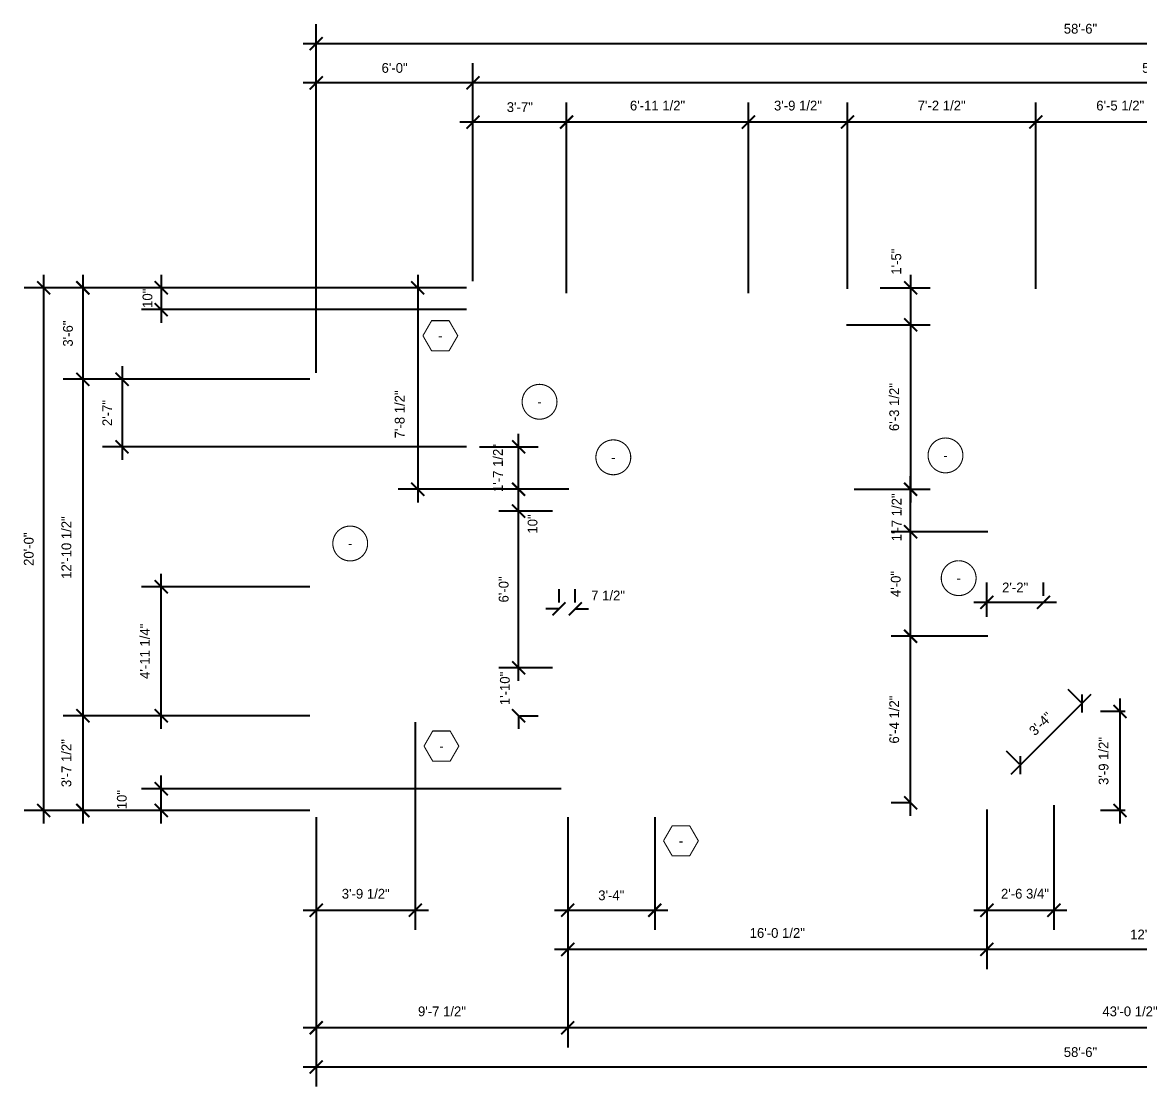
# Model space of a CAD drawing. Extents: x -2767 to 0, y -1760 to 778.
# Drawn here: x -2767 to -2253, y -529 to -40 of the extents above; entities that cross this region are included whole.
import ezdxf

# ---------------------------------------------------------------- set-up
doc = ezdxf.new("R2010")
doc.units = 0
doc.header["$LTSCALE"] = 48
doc.header["$MEASUREMENT"] = 0
doc.header["$PDMODE"] = 3
doc.header["$PDSIZE"] = -2
doc.layers.get('0').update_dxf_attribs({"linetype": 'CONTINUOUS'})
doc.layers.get('DEFPOINTS').update_dxf_attribs({"linetype": 'CONTINUOUS'})
for name, color, linetype in [('A-DIMS', 3, 'CONTINUOUS'), ('A-SYM', 2, 'CONTINUOUS'), ('A-SYM TEXT', 3, 'CONTINUOUS')]:
    doc.layers.add(name, color=color, linetype=linetype)
doc.styles.get("Standard").update_dxf_attribs({"font": 'ERASMD.TTF', "height": 4.5})
doc.dimstyles.new('ARCHITECTURE', dxfattribs={"dimscale": 48, "dimtxt": 0.18, "dimasz": 0.125, "dimexe": 0.1875, "dimexo": 0.0625, "dimgap": 0.09375, "dimtad": 1, "dimdec": 4, "dimzin": 3, "dimdsep": 46, "dimlunit": 4, "dimtxsty": 'Standard', "dimblk1": 'ARCHTICK', "dimblk2": 'ARCHTICK', "dimsah": 1, "dimcen": 0.09375, "dimdle": 0.125, "dimclrd": 1, "dimclre": 1, "dimclrt": 3, "dimadec": 0, "dimazin": 0, "dimtfac": 1, "dimtdec": 4, "dimtofl": 0, "dimtmove": 2, "dimatfit": 3, "dimldrblk": 'ARCHTICK', "dimfxl": 1, "dimfrac": 2, "dimtolj": 1, "dimtzin": 0, "dimarcsym": 0})

# ---------------------------------------------------------------- blocks, each defined once
blk = doc.blocks.new('_ARCHTICK')
at = {"color": 0, "linetype": 'ByBlock', "const_width": 0.15}
blk.add_lwpolyline([(-0.5, -0.5), (0.5, 0.5)], dxfattribs=at)
blk = doc.blocks.new('*D37')
at = {"layer": 'A-DIMS', "color": 1, "lineweight": -2, "transparency": 16777216}
for p, q in [((-2631.89, -404.75), (-2631.89, -528.54)), ((-1929.89, -404.75), (-1929.89, -528.54)), ((-1923.89, -519.54), (-2637.89, -519.54))]:
    blk.add_line(p, q, dxfattribs=at)
at = {"layer": 'DEFPOINTS', "color": 0, "transparency": 16777216}
for p in [(-2631.89, -401.75), (-1929.89, -401.75), (-2631.89, -519.54)]:
    blk.add_point(p, dxfattribs=at)
at = {"layer": 'A-DIMS', "color": 1, "lineweight": -2, "transparency": 16777216, "xscale": 6, "yscale": 6, "zscale": 6, "rotation": 180}
blk.add_blockref('_ARCHTICK', (-2631.89, -519.54), dxfattribs=at)
at = {"layer": 'A-DIMS', "color": 1, "lineweight": -2, "transparency": 16777216, "xscale": 6, "yscale": 6, "zscale": 6}
blk.add_blockref('_ARCHTICK', (-1929.89, -519.54), dxfattribs=at)
at = {"layer": 'A-DIMS', "color": 3, "transparency": 16777216, "insert": (-2280.89, -512.72), "char_height": 4.5, "attachment_point": 5}
blk.add_mtext('\\A1;58\'-6"', dxfattribs=at)
blk = doc.blocks.new('*D39')
at = {"layer": 'A-DIMS', "color": 1, "lineweight": -2, "transparency": 16777216}
for p, q in [((-2516.39, -404.75), (-2516.39, -510.54)), ((-1999.89, -416.75), (-1999.89, -510.54)), ((-1993.89, -501.54), (-2522.39, -501.54))]:
    blk.add_line(p, q, dxfattribs=at)
at = {"layer": 'DEFPOINTS', "color": 0, "transparency": 16777216}
for p in [(-2516.39, -401.75), (-1999.89, -413.75), (-2516.39, -501.54)]:
    blk.add_point(p, dxfattribs=at)
at = {"layer": 'A-DIMS', "color": 1, "lineweight": -2, "transparency": 16777216, "xscale": 6, "yscale": 6, "zscale": 6, "rotation": 180}
blk.add_blockref('_ARCHTICK', (-2516.39, -501.54), dxfattribs=at)
at = {"layer": 'A-DIMS', "color": 1, "lineweight": -2, "transparency": 16777216, "xscale": 6, "yscale": 6, "zscale": 6}
blk.add_blockref('_ARCHTICK', (-1999.89, -501.54), dxfattribs=at)
at = {"layer": 'A-DIMS', "color": 3, "transparency": 16777216, "insert": (-2258.14, -494.01), "char_height": 4.5, "attachment_point": 5}
blk.add_mtext('\\A1;43\'-0 1/2"', dxfattribs=at)
blk = doc.blocks.new('*D40')
at = {"layer": 'A-DIMS', "color": 1, "lineweight": -2, "transparency": 16777216}
for p, q in [((-2631.89, -404.75), (-2631.89, -510.54)), ((-2516.39, -404.75), (-2516.39, -510.54)), ((-2510.39, -501.54), (-2637.89, -501.54))]:
    blk.add_line(p, q, dxfattribs=at)
at = {"layer": 'DEFPOINTS', "color": 0, "transparency": 16777216}
for p in [(-2631.89, -401.75), (-2516.39, -401.75), (-2631.89, -501.54)]:
    blk.add_point(p, dxfattribs=at)
at = {"layer": 'A-DIMS', "color": 1, "lineweight": -2, "transparency": 16777216, "xscale": 6, "yscale": 6, "zscale": 6, "rotation": 180}
blk.add_blockref('_ARCHTICK', (-2631.89, -501.54), dxfattribs=at)
at = {"layer": 'A-DIMS', "color": 1, "lineweight": -2, "transparency": 16777216, "xscale": 6, "yscale": 6, "zscale": 6}
blk.add_blockref('_ARCHTICK', (-2516.39, -501.54), dxfattribs=at)
at = {"layer": 'A-DIMS', "color": 3, "transparency": 16777216, "insert": (-2574.14, -494.01), "char_height": 4.5, "attachment_point": 5}
blk.add_mtext('\\A1;9\'-7 1/2"', dxfattribs=at)
blk = doc.blocks.new('*D49')
at = {"layer": 'A-DIMS', "color": 1, "lineweight": -2, "transparency": 16777216}
for p, q in [((-2176.89, -399.25), (-2176.89, -474.54)), ((-2323.89, -401.25), (-2323.89, -474.54)), ((-2170.89, -465.54), (-2329.89, -465.54))]:
    blk.add_line(p, q, dxfattribs=at)
at = {"layer": 'DEFPOINTS', "color": 0, "transparency": 16777216}
for p in [(-2323.89, -398.25), (-2176.89, -396.25), (-2323.89, -465.54)]:
    blk.add_point(p, dxfattribs=at)
at = {"layer": 'A-DIMS', "color": 1, "lineweight": -2, "transparency": 16777216, "xscale": 6, "yscale": 6, "zscale": 6, "rotation": 180}
blk.add_blockref('_ARCHTICK', (-2323.89, -465.54), dxfattribs=at)
at = {"layer": 'A-DIMS', "color": 1, "lineweight": -2, "transparency": 16777216, "xscale": 6, "yscale": 6, "zscale": 6}
blk.add_blockref('_ARCHTICK', (-2176.89, -465.54), dxfattribs=at)
at = {"layer": 'A-DIMS', "color": 3, "transparency": 16777216, "insert": (-2250.39, -458.72), "char_height": 4.5, "attachment_point": 5}
blk.add_mtext('\\A1;12\'-3"', dxfattribs=at)
blk = doc.blocks.new('*D50')
at = {"layer": 'A-DIMS', "color": 1, "lineweight": -2, "transparency": 16777216}
for p, q in [((-2516.39, -404.75), (-2516.39, -474.54)), ((-2323.89, -401.25), (-2323.89, -474.54)), ((-2317.89, -465.54), (-2522.39, -465.54))]:
    blk.add_line(p, q, dxfattribs=at)
at = {"layer": 'DEFPOINTS', "color": 0, "transparency": 16777216}
for p in [(-2323.89, -398.25), (-2516.39, -401.75), (-2516.39, -465.54)]:
    blk.add_point(p, dxfattribs=at)
at = {"layer": 'A-DIMS', "color": 1, "lineweight": -2, "transparency": 16777216, "xscale": 6, "yscale": 6, "zscale": 6, "rotation": 180}
blk.add_blockref('_ARCHTICK', (-2516.39, -465.54), dxfattribs=at)
at = {"layer": 'A-DIMS', "color": 1, "lineweight": -2, "transparency": 16777216, "xscale": 6, "yscale": 6, "zscale": 6}
blk.add_blockref('_ARCHTICK', (-2323.89, -465.54), dxfattribs=at)
at = {"layer": 'A-DIMS', "color": 3, "transparency": 16777216, "insert": (-2420.14, -458.01), "char_height": 4.5, "attachment_point": 5}
blk.add_mtext('\\A1;16\'-0 1/2"', dxfattribs=at)
blk = doc.blocks.new('*D51')
at = {"layer": 'A-DIMS', "color": 1, "lineweight": -2, "transparency": 16777216}
for p, q in [((-2586.39, -361.25), (-2586.39, -456.54)), ((-2631.89, -404.75), (-2631.89, -456.54)), ((-2637.89, -447.54), (-2580.39, -447.54))]:
    blk.add_line(p, q, dxfattribs=at)
at = {"layer": 'DEFPOINTS', "color": 0, "transparency": 16777216}
for p in [(-2586.39, -358.25), (-2631.89, -401.75), (-2586.39, -447.54)]:
    blk.add_point(p, dxfattribs=at)
at = {"layer": 'A-DIMS', "color": 1, "lineweight": -2, "transparency": 16777216, "xscale": 6, "yscale": 6, "zscale": 6, "rotation": 180}
blk.add_blockref('_ARCHTICK', (-2631.89, -447.54), dxfattribs=at)
at = {"layer": 'A-DIMS', "color": 1, "lineweight": -2, "transparency": 16777216, "xscale": 6, "yscale": 6, "zscale": 6}
blk.add_blockref('_ARCHTICK', (-2586.39, -447.54), dxfattribs=at)
at = {"layer": 'A-DIMS', "color": 3, "transparency": 16777216, "insert": (-2609.14, -440.01), "char_height": 4.5, "attachment_point": 5}
blk.add_mtext('\\A1;3\'-9 1/2"', dxfattribs=at)
blk = doc.blocks.new('*D52')
at = {"layer": 'A-DIMS', "color": 1, "lineweight": -2, "transparency": 16777216}
for p, q in [((-2516.39, -404.75), (-2516.39, -456.54)), ((-2476.39, -404.75), (-2476.39, -456.54)), ((-2522.39, -447.54), (-2470.39, -447.54))]:
    blk.add_line(p, q, dxfattribs=at)
at = {"layer": 'DEFPOINTS', "color": 0, "transparency": 16777216}
for p in [(-2516.39, -401.75), (-2476.39, -401.75), (-2476.39, -447.54)]:
    blk.add_point(p, dxfattribs=at)
at = {"layer": 'A-DIMS', "color": 1, "lineweight": -2, "transparency": 16777216, "xscale": 6, "yscale": 6, "zscale": 6, "rotation": 180}
blk.add_blockref('_ARCHTICK', (-2516.39, -447.54), dxfattribs=at)
at = {"layer": 'A-DIMS', "color": 1, "lineweight": -2, "transparency": 16777216, "xscale": 6, "yscale": 6, "zscale": 6}
blk.add_blockref('_ARCHTICK', (-2476.39, -447.54), dxfattribs=at)
at = {"layer": 'A-DIMS', "color": 3, "transparency": 16777216, "insert": (-2496.39, -440.72), "char_height": 4.5, "attachment_point": 5}
blk.add_mtext('\\A1;3\'-4"', dxfattribs=at)
blk = doc.blocks.new('*D53')
at = {"layer": 'A-DIMS', "color": 1, "lineweight": -2, "transparency": 16777216}
for p, q in [((-2293.11, -399.25), (-2293.11, -456.54)), ((-2323.89, -401.25), (-2323.89, -456.54)), ((-2329.89, -447.54), (-2287.11, -447.54))]:
    blk.add_line(p, q, dxfattribs=at)
at = {"layer": 'DEFPOINTS', "color": 0, "transparency": 16777216}
for p in [(-2323.89, -398.25), (-2293.11, -396.25), (-2293.11, -447.54)]:
    blk.add_point(p, dxfattribs=at)
at = {"layer": 'A-DIMS', "color": 1, "lineweight": -2, "transparency": 16777216, "xscale": 6, "yscale": 6, "zscale": 6, "rotation": 180}
blk.add_blockref('_ARCHTICK', (-2323.89, -447.54), dxfattribs=at)
at = {"layer": 'A-DIMS', "color": 1, "lineweight": -2, "transparency": 16777216, "xscale": 6, "yscale": 6, "zscale": 6}
blk.add_blockref('_ARCHTICK', (-2293.11, -447.54), dxfattribs=at)
at = {"layer": 'A-DIMS', "color": 3, "transparency": 16777216, "insert": (-2306.39, -440), "char_height": 4.5, "attachment_point": 5}
blk.add_mtext('\\A1;2\'-6 3/4"', dxfattribs=at)
blk = doc.blocks.new('*D56')
at = {"layer": 'A-DIMS', "color": 1, "lineweight": -2, "transparency": 16777216}
for p, q in [((-2631.89, -200.75), (-2631.89, -40.63)), ((-1929.89, -158.75), (-1929.89, -40.63)), ((-1923.89, -49.63), (-2637.89, -49.63))]:
    blk.add_line(p, q, dxfattribs=at)
at = {"layer": 'DEFPOINTS', "color": 0, "transparency": 16777216}
for p in [(-2631.89, -49.63), (-1929.89, -161.75), (-2631.89, -203.75)]:
    blk.add_point(p, dxfattribs=at)
at = {"layer": 'A-DIMS', "color": 1, "lineweight": -2, "transparency": 16777216, "xscale": 6, "yscale": 6, "zscale": 6, "rotation": 180}
blk.add_blockref('_ARCHTICK', (-2631.89, -49.63), dxfattribs=at)
at = {"layer": 'A-DIMS', "color": 1, "lineweight": -2, "transparency": 16777216, "xscale": 6, "yscale": 6, "zscale": 6}
blk.add_blockref('_ARCHTICK', (-1929.89, -49.63), dxfattribs=at)
at = {"layer": 'A-DIMS', "color": 3, "transparency": 16777216, "insert": (-2280.89, -42.8), "char_height": 4.5, "attachment_point": 5}
blk.add_mtext('\\A1;58\'-6"', dxfattribs=at)
blk = doc.blocks.new('*D57')
at = {"layer": 'A-DIMS', "color": 1, "lineweight": -2, "transparency": 16777216}
for p, q in [((-2559.89, -158.75), (-2559.89, -58.63)), ((-1929.89, -158.75), (-1929.89, -58.63)), ((-1923.89, -67.63), (-2565.89, -67.63))]:
    blk.add_line(p, q, dxfattribs=at)
at = {"layer": 'DEFPOINTS', "color": 0, "transparency": 16777216}
for p in [(-2559.89, -67.63), (-2559.89, -161.75), (-1929.89, -161.75)]:
    blk.add_point(p, dxfattribs=at)
at = {"layer": 'A-DIMS', "color": 1, "lineweight": -2, "transparency": 16777216, "xscale": 6, "yscale": 6, "zscale": 6, "rotation": 180}
blk.add_blockref('_ARCHTICK', (-2559.89, -67.63), dxfattribs=at)
at = {"layer": 'A-DIMS', "color": 1, "lineweight": -2, "transparency": 16777216, "xscale": 6, "yscale": 6, "zscale": 6}
blk.add_blockref('_ARCHTICK', (-1929.89, -67.63), dxfattribs=at)
at = {"layer": 'A-DIMS', "color": 3, "transparency": 16777216, "insert": (-2244.89, -60.8), "char_height": 4.5, "attachment_point": 5}
blk.add_mtext('\\A1;52\'-6"', dxfattribs=at)
blk = doc.blocks.new('*D58')
at = {"layer": 'A-DIMS', "color": 1, "lineweight": -2, "transparency": 16777216}
for p, q in [((-2631.89, -200.75), (-2631.89, -58.63)), ((-2559.89, -158.75), (-2559.89, -58.63)), ((-2553.89, -67.63), (-2637.89, -67.63))]:
    blk.add_line(p, q, dxfattribs=at)
at = {"layer": 'DEFPOINTS', "color": 0, "transparency": 16777216}
for p in [(-2631.89, -67.63), (-2559.89, -161.75), (-2631.89, -203.75)]:
    blk.add_point(p, dxfattribs=at)
at = {"layer": 'A-DIMS', "color": 1, "lineweight": -2, "transparency": 16777216, "xscale": 6, "yscale": 6, "zscale": 6, "rotation": 180}
blk.add_blockref('_ARCHTICK', (-2631.89, -67.63), dxfattribs=at)
at = {"layer": 'A-DIMS', "color": 1, "lineweight": -2, "transparency": 16777216, "xscale": 6, "yscale": 6, "zscale": 6}
blk.add_blockref('_ARCHTICK', (-2559.89, -67.63), dxfattribs=at)
at = {"layer": 'A-DIMS', "color": 3, "transparency": 16777216, "insert": (-2595.89, -60.8), "char_height": 4.5, "attachment_point": 5}
blk.add_mtext('\\A1;6\'-0"', dxfattribs=at)
blk = doc.blocks.new('*D64')
at = {"layer": 'A-DIMS', "color": 1, "lineweight": -2, "transparency": 16777216}
for p, q in [((-2301.39, -162.25), (-2301.39, -76.63)), ((-2223.89, -162.25), (-2223.89, -76.63)), ((-2217.89, -85.63), (-2307.39, -85.63))]:
    blk.add_line(p, q, dxfattribs=at)
at = {"layer": 'DEFPOINTS', "color": 0, "transparency": 16777216}
for p in [(-2301.39, -85.63), (-2301.39, -165.25), (-2223.89, -165.25)]:
    blk.add_point(p, dxfattribs=at)
at = {"layer": 'A-DIMS', "color": 1, "lineweight": -2, "transparency": 16777216, "xscale": 6, "yscale": 6, "zscale": 6, "rotation": 180}
blk.add_blockref('_ARCHTICK', (-2301.39, -85.63), dxfattribs=at)
at = {"layer": 'A-DIMS', "color": 1, "lineweight": -2, "transparency": 16777216, "xscale": 6, "yscale": 6, "zscale": 6}
blk.add_blockref('_ARCHTICK', (-2223.89, -85.63), dxfattribs=at)
at = {"layer": 'A-DIMS', "color": 3, "transparency": 16777216, "insert": (-2262.64, -78.09), "char_height": 4.5, "attachment_point": 5}
blk.add_mtext('\\A1;6\'-5 1/2"', dxfattribs=at)
blk = doc.blocks.new('*D65')
at = {"layer": 'A-DIMS', "color": 1, "lineweight": -2, "transparency": 16777216}
for p, q in [((-2387.89, -162.25), (-2387.89, -76.63)), ((-2301.39, -162.25), (-2301.39, -76.63)), ((-2295.39, -85.63), (-2393.89, -85.63))]:
    blk.add_line(p, q, dxfattribs=at)
at = {"layer": 'DEFPOINTS', "color": 0, "transparency": 16777216}
for p in [(-2387.89, -85.63), (-2387.89, -165.25), (-2301.39, -165.25)]:
    blk.add_point(p, dxfattribs=at)
at = {"layer": 'A-DIMS', "color": 1, "lineweight": -2, "transparency": 16777216, "xscale": 6, "yscale": 6, "zscale": 6, "rotation": 180}
blk.add_blockref('_ARCHTICK', (-2387.89, -85.63), dxfattribs=at)
at = {"layer": 'A-DIMS', "color": 1, "lineweight": -2, "transparency": 16777216, "xscale": 6, "yscale": 6, "zscale": 6}
blk.add_blockref('_ARCHTICK', (-2301.39, -85.63), dxfattribs=at)
at = {"layer": 'A-DIMS', "color": 3, "transparency": 16777216, "insert": (-2344.64, -78.09), "char_height": 4.5, "attachment_point": 5}
blk.add_mtext('\\A1;7\'-2 1/2"', dxfattribs=at)
blk = doc.blocks.new('*D66')
at = {"layer": 'A-DIMS', "color": 1, "lineweight": -2, "transparency": 16777216}
for p, q in [((-2433.39, -164.25), (-2433.39, -76.63)), ((-2387.89, -162.25), (-2387.89, -76.63)), ((-2381.89, -85.63), (-2439.39, -85.63))]:
    blk.add_line(p, q, dxfattribs=at)
at = {"layer": 'DEFPOINTS', "color": 0, "transparency": 16777216}
for p in [(-2433.39, -85.63), (-2433.39, -167.25), (-2387.89, -165.25)]:
    blk.add_point(p, dxfattribs=at)
at = {"layer": 'A-DIMS', "color": 1, "lineweight": -2, "transparency": 16777216, "xscale": 6, "yscale": 6, "zscale": 6, "rotation": 180}
blk.add_blockref('_ARCHTICK', (-2433.39, -85.63), dxfattribs=at)
at = {"layer": 'A-DIMS', "color": 1, "lineweight": -2, "transparency": 16777216, "xscale": 6, "yscale": 6, "zscale": 6}
blk.add_blockref('_ARCHTICK', (-2387.89, -85.63), dxfattribs=at)
at = {"layer": 'A-DIMS', "color": 3, "transparency": 16777216, "insert": (-2410.64, -78.09), "char_height": 4.5, "attachment_point": 5}
blk.add_mtext('\\A1;3\'-9 1/2"', dxfattribs=at)
blk = doc.blocks.new('*D67')
at = {"layer": 'A-DIMS', "color": 1, "lineweight": -2, "transparency": 16777216}
for p, q in [((-2516.89, -164.25), (-2516.89, -76.63)), ((-2433.39, -164.25), (-2433.39, -76.63)), ((-2427.39, -85.63), (-2522.89, -85.63))]:
    blk.add_line(p, q, dxfattribs=at)
at = {"layer": 'DEFPOINTS', "color": 0, "transparency": 16777216}
for p in [(-2516.89, -85.63), (-2516.89, -167.25), (-2433.39, -167.25)]:
    blk.add_point(p, dxfattribs=at)
at = {"layer": 'A-DIMS', "color": 1, "lineweight": -2, "transparency": 16777216, "xscale": 6, "yscale": 6, "zscale": 6, "rotation": 180}
blk.add_blockref('_ARCHTICK', (-2516.89, -85.63), dxfattribs=at)
at = {"layer": 'A-DIMS', "color": 1, "lineweight": -2, "transparency": 16777216, "xscale": 6, "yscale": 6, "zscale": 6}
blk.add_blockref('_ARCHTICK', (-2433.39, -85.63), dxfattribs=at)
at = {"layer": 'A-DIMS', "color": 3, "transparency": 16777216, "insert": (-2475.14, -78.09), "char_height": 4.5, "attachment_point": 5}
blk.add_mtext('\\A1;6\'-11 1/2"', dxfattribs=at)
blk = doc.blocks.new('*D68')
at = {"layer": 'A-DIMS', "color": 1, "lineweight": -2, "transparency": 16777216}
for p, q in [((-2559.89, -158.75), (-2559.89, -76.63)), ((-2516.89, -164.25), (-2516.89, -76.63)), ((-2510.89, -85.63), (-2565.89, -85.63))]:
    blk.add_line(p, q, dxfattribs=at)
at = {"layer": 'DEFPOINTS', "color": 0, "transparency": 16777216}
for p in [(-2559.89, -85.63), (-2559.89, -161.75), (-2516.89, -167.25)]:
    blk.add_point(p, dxfattribs=at)
at = {"layer": 'A-DIMS', "color": 1, "lineweight": -2, "transparency": 16777216, "xscale": 6, "yscale": 6, "zscale": 6, "rotation": 180}
blk.add_blockref('_ARCHTICK', (-2559.89, -85.63), dxfattribs=at)
at = {"layer": 'A-DIMS', "color": 1, "lineweight": -2, "transparency": 16777216, "xscale": 6, "yscale": 6, "zscale": 6}
blk.add_blockref('_ARCHTICK', (-2516.89, -85.63), dxfattribs=at)
at = {"layer": 'A-DIMS', "color": 3, "transparency": 16777216, "insert": (-2538.39, -78.8), "char_height": 4.5, "attachment_point": 5}
blk.add_mtext('\\A1;3\'-7"', dxfattribs=at)
blk = doc.blocks.new('*D107')
at = {"layer": 'A-DIMS', "color": 1, "lineweight": -2, "transparency": 16777216}
for p, q in [((-2757.08, -155.75), (-2757.08, -407.75)), ((-2562.89, -161.75), (-2766.08, -161.75)), ((-2634.89, -401.75), (-2766.08, -401.75))]:
    blk.add_line(p, q, dxfattribs=at)
at = {"layer": 'DEFPOINTS', "color": 0, "transparency": 16777216}
for p in [(-2559.89, -161.75), (-2757.08, -401.75), (-2631.89, -401.75)]:
    blk.add_point(p, dxfattribs=at)
at = {"layer": 'A-DIMS', "color": 1, "lineweight": -2, "transparency": 16777216, "xscale": 6, "yscale": 6, "zscale": 6}
for p, rotation in [((-2757.08, -161.75), 90), ((-2757.08, -401.75), 270)]:
    blk.add_blockref('_ARCHTICK', p, dxfattribs=dict(at, rotation=rotation))
at = {"layer": 'A-DIMS', "color": 3, "transparency": 16777216, "insert": (-2763.9, -281.75), "char_height": 4.5, "attachment_point": 5, "rotation": 90}
blk.add_mtext('\\A1;20\'-0"', dxfattribs=at)
blk = doc.blocks.new('*D108')
at = {"layer": 'A-DIMS', "color": 1, "lineweight": -2, "transparency": 16777216}
for p, q in [((-2739.08, -155.75), (-2739.08, -209.75)), ((-2562.89, -161.75), (-2748.08, -161.75)), ((-2634.89, -203.75), (-2748.08, -203.75))]:
    blk.add_line(p, q, dxfattribs=at)
at = {"layer": 'DEFPOINTS', "color": 0, "transparency": 16777216}
for p in [(-2559.89, -161.75), (-2739.08, -203.75), (-2631.89, -203.75)]:
    blk.add_point(p, dxfattribs=at)
at = {"layer": 'A-DIMS', "color": 1, "lineweight": -2, "transparency": 16777216, "xscale": 6, "yscale": 6, "zscale": 6}
for p, rotation in [((-2739.08, -161.75), 90), ((-2739.08, -203.75), 270)]:
    blk.add_blockref('_ARCHTICK', p, dxfattribs=dict(at, rotation=rotation))
at = {"layer": 'A-DIMS', "color": 3, "transparency": 16777216, "insert": (-2745.9, -182.75), "char_height": 4.5, "attachment_point": 5, "rotation": 90}
blk.add_mtext('\\A1;3\'-6"', dxfattribs=at)
blk = doc.blocks.new('*D109')
at = {"layer": 'A-DIMS', "color": 1, "lineweight": -2, "transparency": 16777216}
for p, q in [((-2739.08, -197.75), (-2739.08, -364.25)), ((-2634.89, -203.75), (-2748.08, -203.75)), ((-2634.89, -358.25), (-2748.08, -358.25))]:
    blk.add_line(p, q, dxfattribs=at)
at = {"layer": 'DEFPOINTS', "color": 0, "transparency": 16777216}
for p in [(-2631.89, -203.75), (-2739.08, -358.25), (-2631.89, -358.25)]:
    blk.add_point(p, dxfattribs=at)
at = {"layer": 'A-DIMS', "color": 1, "lineweight": -2, "transparency": 16777216, "xscale": 6, "yscale": 6, "zscale": 6}
for p, rotation in [((-2739.08, -203.75), 90), ((-2739.08, -358.25), 270)]:
    blk.add_blockref('_ARCHTICK', p, dxfattribs=dict(at, rotation=rotation))
at = {"layer": 'A-DIMS', "color": 3, "transparency": 16777216, "insert": (-2746.61, -281), "char_height": 4.5, "attachment_point": 5, "rotation": 90}
blk.add_mtext('\\A1;12\'-10 1/2"', dxfattribs=at)
blk = doc.blocks.new('*D110')
at = {"layer": 'A-DIMS', "color": 1, "lineweight": -2, "transparency": 16777216}
for p, q in [((-2739.08, -352.25), (-2739.08, -407.75)), ((-2634.89, -358.25), (-2748.08, -358.25)), ((-2634.89, -401.75), (-2748.08, -401.75))]:
    blk.add_line(p, q, dxfattribs=at)
at = {"layer": 'DEFPOINTS', "color": 0, "transparency": 16777216}
for p in [(-2631.89, -358.25), (-2739.08, -401.75), (-2631.89, -401.75)]:
    blk.add_point(p, dxfattribs=at)
at = {"layer": 'A-DIMS', "color": 1, "lineweight": -2, "transparency": 16777216, "xscale": 6, "yscale": 6, "zscale": 6}
for p, rotation in [((-2739.08, -358.25), 90), ((-2739.08, -401.75), 270)]:
    blk.add_blockref('_ARCHTICK', p, dxfattribs=dict(at, rotation=rotation))
at = {"layer": 'A-DIMS', "color": 3, "transparency": 16777216, "insert": (-2746.61, -380), "char_height": 4.5, "attachment_point": 5, "rotation": 90}
blk.add_mtext('\\A1;3\'-7 1/2"', dxfattribs=at)
blk = doc.blocks.new('*D111')
at = {"layer": 'A-DIMS', "color": 1, "lineweight": -2, "transparency": 16777216}
for p, q in [((-2703.08, -155.75), (-2703.08, -177.75)), ((-2562.89, -161.75), (-2712.08, -161.75)), ((-2562.89, -171.75), (-2712.08, -171.75))]:
    blk.add_line(p, q, dxfattribs=at)
at = {"layer": 'DEFPOINTS', "color": 0, "transparency": 16777216}
for p in [(-2559.89, -161.75), (-2703.08, -171.75), (-2559.89, -171.75)]:
    blk.add_point(p, dxfattribs=at)
at = {"layer": 'A-DIMS', "color": 1, "lineweight": -2, "transparency": 16777216, "xscale": 6, "yscale": 6, "zscale": 6}
for p, rotation in [((-2703.08, -161.75), 90), ((-2703.08, -171.75), 270)]:
    blk.add_blockref('_ARCHTICK', p, dxfattribs=dict(at, rotation=rotation))
at = {"layer": 'A-DIMS', "color": 3, "transparency": 16777216, "insert": (-2709.39, -166.54), "char_height": 4.5, "attachment_point": 5, "rotation": 90}
blk.add_mtext('\\A1;10"', dxfattribs=at)
blk = doc.blocks.new('*D112')
at = {"layer": 'A-DIMS', "color": 1, "lineweight": -2, "transparency": 16777216}
for p, q in [((-2721.08, -197.75), (-2721.08, -240.75)), ((-2634.89, -203.75), (-2730.08, -203.75)), ((-2562.89, -234.75), (-2730.08, -234.75))]:
    blk.add_line(p, q, dxfattribs=at)
at = {"layer": 'DEFPOINTS', "color": 0, "transparency": 16777216}
for p in [(-2631.89, -203.75), (-2721.08, -234.75), (-2559.89, -234.75)]:
    blk.add_point(p, dxfattribs=at)
at = {"layer": 'A-DIMS', "color": 1, "lineweight": -2, "transparency": 16777216, "xscale": 6, "yscale": 6, "zscale": 6}
for p, rotation in [((-2721.08, -203.75), 90), ((-2721.08, -234.75), 270)]:
    blk.add_blockref('_ARCHTICK', p, dxfattribs=dict(at, rotation=rotation))
at = {"layer": 'A-DIMS', "color": 3, "transparency": 16777216, "insert": (-2727.87, -219.25), "char_height": 4.5, "attachment_point": 5, "rotation": 90}
blk.add_mtext('\\A1;2\'-7"', dxfattribs=at)
blk = doc.blocks.new('*D113')
at = {"layer": 'A-DIMS', "color": 1, "lineweight": -2, "transparency": 16777216}
for p, q in [((-2703.08, -407.75), (-2703.08, -385.75)), ((-2519.39, -391.75), (-2712.08, -391.75)), ((-2634.89, -401.75), (-2712.08, -401.75))]:
    blk.add_line(p, q, dxfattribs=at)
at = {"layer": 'DEFPOINTS', "color": 0, "transparency": 16777216}
for p in [(-2703.08, -391.75), (-2516.39, -391.75), (-2631.89, -401.75)]:
    blk.add_point(p, dxfattribs=at)
at = {"layer": 'A-DIMS', "color": 1, "lineweight": -2, "transparency": 16777216, "xscale": 6, "yscale": 6, "zscale": 6}
for p, rotation in [((-2703.08, -391.75), 90), ((-2703.08, -401.75), 270)]:
    blk.add_blockref('_ARCHTICK', p, dxfattribs=dict(at, rotation=rotation))
at = {"layer": 'A-DIMS', "color": 3, "transparency": 16777216, "insert": (-2721.15, -396.75), "char_height": 4.5, "attachment_point": 5, "rotation": 90}
blk.add_mtext('\\A1;10"', dxfattribs=at)
blk = doc.blocks.new('*D114')
at = {"layer": 'A-DIMS', "color": 1, "lineweight": -2, "transparency": 16777216}
for p, q in [((-2703.08, -364.25), (-2703.08, -293)), ((-2634.89, -299), (-2712.08, -299)), ((-2634.89, -358.25), (-2712.08, -358.25))]:
    blk.add_line(p, q, dxfattribs=at)
at = {"layer": 'DEFPOINTS', "color": 0, "transparency": 16777216}
for p in [(-2703.08, -299), (-2631.89, -299), (-2631.89, -358.25)]:
    blk.add_point(p, dxfattribs=at)
at = {"layer": 'A-DIMS', "color": 1, "lineweight": -2, "transparency": 16777216, "xscale": 6, "yscale": 6, "zscale": 6}
for p, rotation in [((-2703.08, -299), 90), ((-2703.08, -358.25), 270)]:
    blk.add_blockref('_ARCHTICK', p, dxfattribs=dict(at, rotation=rotation))
at = {"layer": 'A-DIMS', "color": 3, "transparency": 16777216, "insert": (-2710.58, -328.63), "char_height": 4.5, "attachment_point": 5, "rotation": 90}
blk.add_mtext('\\A1;4\'-11 1/4"', dxfattribs=at)
blk = doc.blocks.new('*D115')
at = {"layer": 'A-DIMS', "color": 1, "lineweight": -2, "transparency": 16777216}
for p, q in [((-2538.95, -336.25), (-2538.95, -330.25)), ((-2523.39, -336.25), (-2547.95, -336.25)), ((-2538.95, -358.25), (-2538.95, -364.25)), ((-2538.39, -358.25), (-2529.95, -358.25))]:
    blk.add_line(p, q, dxfattribs=at)
at = {"layer": 'DEFPOINTS', "color": 0, "transparency": 16777216}
for p in [(-2538.95, -336.25), (-2520.39, -336.25), (-2541.39, -358.25)]:
    blk.add_point(p, dxfattribs=at)
at = {"layer": 'A-DIMS', "color": 1, "lineweight": -2, "transparency": 16777216, "xscale": 6, "yscale": 6, "zscale": 6}
for p, rotation in [((-2538.95, -336.25), 270), ((-2538.95, -358.25), 90)]:
    blk.add_blockref('_ARCHTICK', p, dxfattribs=dict(at, rotation=rotation))
at = {"layer": 'A-DIMS', "color": 3, "transparency": 16777216, "insert": (-2545.23, -345.71), "char_height": 4.5, "attachment_point": 5, "rotation": 90}
blk.add_mtext('\\A1;1\'-10"', dxfattribs=at)
blk = doc.blocks.new('*D116')
at = {"layer": 'A-DIMS', "color": 1, "lineweight": -2, "transparency": 16777216}
for p, q in [((-2538.95, -342.25), (-2538.95, -258.25)), ((-2523.39, -264.25), (-2547.95, -264.25)), ((-2523.39, -336.25), (-2547.95, -336.25))]:
    blk.add_line(p, q, dxfattribs=at)
at = {"layer": 'DEFPOINTS', "color": 0, "transparency": 16777216}
for p in [(-2538.95, -264.25), (-2520.39, -264.25), (-2520.39, -336.25)]:
    blk.add_point(p, dxfattribs=at)
at = {"layer": 'A-DIMS', "color": 1, "lineweight": -2, "transparency": 16777216, "xscale": 6, "yscale": 6, "zscale": 6}
for p, rotation in [((-2538.95, -264.25), 90), ((-2538.95, -336.25), 270)]:
    blk.add_blockref('_ARCHTICK', p, dxfattribs=dict(at, rotation=rotation))
at = {"layer": 'A-DIMS', "color": 3, "transparency": 16777216, "insert": (-2545.78, -300.25), "char_height": 4.5, "attachment_point": 5, "rotation": 90}
blk.add_mtext('\\A1;6\'-0"', dxfattribs=at)
blk = doc.blocks.new('*D117')
at = {"layer": 'A-DIMS', "color": 1, "lineweight": -2, "transparency": 16777216}
for p, q in [((-2538.95, -270.25), (-2538.95, -248.25)), ((-2515.89, -254.25), (-2547.95, -254.25)), ((-2523.39, -264.25), (-2547.95, -264.25))]:
    blk.add_line(p, q, dxfattribs=at)
at = {"layer": 'DEFPOINTS', "color": 0, "transparency": 16777216}
for p in [(-2538.95, -254.25), (-2512.89, -254.25), (-2520.39, -264.25)]:
    blk.add_point(p, dxfattribs=at)
at = {"layer": 'A-DIMS', "color": 1, "lineweight": -2, "transparency": 16777216, "xscale": 6, "yscale": 6, "zscale": 6}
for p, rotation in [((-2538.95, -254.25), 90), ((-2538.95, -264.25), 270)]:
    blk.add_blockref('_ARCHTICK', p, dxfattribs=dict(at, rotation=rotation))
at = {"layer": 'A-DIMS', "color": 3, "transparency": 16777216, "insert": (-2532.52, -270.18), "char_height": 4.5, "attachment_point": 5, "rotation": 90}
blk.add_mtext('\\A1;10"', dxfattribs=at)
blk = doc.blocks.new('*D118')
at = {"layer": 'A-DIMS', "color": 1, "lineweight": -2, "transparency": 16777216}
for p, q in [((-2538.95, -260.25), (-2538.95, -228.75)), ((-2556.89, -234.75), (-2529.95, -234.75)), ((-2515.89, -254.25), (-2547.95, -254.25))]:
    blk.add_line(p, q, dxfattribs=at)
at = {"layer": 'DEFPOINTS', "color": 0, "transparency": 16777216}
for p in [(-2559.89, -234.75), (-2538.95, -234.75), (-2512.89, -254.25)]:
    blk.add_point(p, dxfattribs=at)
at = {"layer": 'A-DIMS', "color": 1, "lineweight": -2, "transparency": 16777216, "xscale": 6, "yscale": 6, "zscale": 6}
for p, rotation in [((-2538.95, -234.75), 90), ((-2538.95, -254.25), 270)]:
    blk.add_blockref('_ARCHTICK', p, dxfattribs=dict(at, rotation=rotation))
at = {"layer": 'A-DIMS', "color": 3, "transparency": 16777216, "insert": (-2548.4, -244.5), "char_height": 4.5, "attachment_point": 5, "rotation": 90}
blk.add_mtext('\\A1;1\'-7 1/2"', dxfattribs=at)
blk = doc.blocks.new('*D119')
at = {"layer": 'A-DIMS', "color": 1, "lineweight": -2, "transparency": 16777216}
for p, q in [((-2585.28, -155.75), (-2585.28, -260.25)), ((-2562.89, -161.75), (-2594.28, -161.75)), ((-2523.39, -254.25), (-2594.28, -254.25))]:
    blk.add_line(p, q, dxfattribs=at)
at = {"layer": 'DEFPOINTS', "color": 0, "transparency": 16777216}
for p in [(-2559.89, -161.75), (-2585.28, -254.25), (-2520.39, -254.25)]:
    blk.add_point(p, dxfattribs=at)
at = {"layer": 'A-DIMS', "color": 1, "lineweight": -2, "transparency": 16777216, "xscale": 6, "yscale": 6, "zscale": 6}
for p, rotation in [((-2585.28, -161.75), 90), ((-2585.28, -254.25), 270)]:
    blk.add_blockref('_ARCHTICK', p, dxfattribs=dict(at, rotation=rotation))
at = {"layer": 'A-DIMS', "color": 3, "transparency": 16777216, "insert": (-2593.53, -219.86), "char_height": 4.5, "attachment_point": 5, "rotation": 90}
blk.add_mtext('\\A1;7\'-8 1/2"', dxfattribs=at)
blk = doc.blocks.new('*D120')
at = {"layer": 'A-DIMS', "color": 1, "lineweight": -2, "transparency": 16777216}
for p, q in [((-2358.89, -172.75), (-2358.89, -260.25)), ((-2388.39, -178.75), (-2349.89, -178.75)), ((-2384.84, -254.25), (-2349.89, -254.25))]:
    blk.add_line(p, q, dxfattribs=at)
at = {"layer": 'DEFPOINTS', "color": 0, "transparency": 16777216}
for p in [(-2391.39, -178.75), (-2387.84, -254.25), (-2358.89, -254.25)]:
    blk.add_point(p, dxfattribs=at)
at = {"layer": 'A-DIMS', "color": 1, "lineweight": -2, "transparency": 16777216, "xscale": 6, "yscale": 6, "zscale": 6}
for p, rotation in [((-2358.89, -178.75), 90), ((-2358.89, -254.25), 270)]:
    blk.add_blockref('_ARCHTICK', p, dxfattribs=dict(at, rotation=rotation))
at = {"layer": 'A-DIMS', "color": 3, "transparency": 16777216, "insert": (-2366.42, -216.5), "char_height": 4.5, "attachment_point": 5, "rotation": 90}
blk.add_mtext('\\A1;6\'-3 1/2"', dxfattribs=at)
blk = doc.blocks.new('*D121')
at = {"layer": 'A-DIMS', "color": 1, "lineweight": -2, "transparency": 16777216}
for p, q in [((-2358.89, -155.75), (-2358.89, -184.75)), ((-2372.91, -161.75), (-2349.89, -161.75)), ((-2388.39, -178.75), (-2349.89, -178.75))]:
    blk.add_line(p, q, dxfattribs=at)
at = {"layer": 'DEFPOINTS', "color": 0, "transparency": 16777216}
for p in [(-2375.91, -161.75), (-2391.39, -178.75), (-2358.89, -178.75)]:
    blk.add_point(p, dxfattribs=at)
at = {"layer": 'A-DIMS', "color": 1, "lineweight": -2, "transparency": 16777216, "xscale": 6, "yscale": 6, "zscale": 6}
for p, rotation in [((-2358.89, -161.75), 90), ((-2358.89, -178.75), 270)]:
    blk.add_blockref('_ARCHTICK', p, dxfattribs=dict(at, rotation=rotation))
at = {"layer": 'A-DIMS', "color": 3, "transparency": 16777216, "insert": (-2365.44, -149.73), "char_height": 4.5, "attachment_point": 5, "rotation": 90}
blk.add_mtext('\\A1;1\'-5"', dxfattribs=at)
blk = doc.blocks.new('*D122')
at = {"layer": 'A-DIMS', "color": 1, "lineweight": -2, "transparency": 16777216}
for p, q in [((-2358.89, -404.25), (-2358.89, -315.75)), ((-2323.39, -321.75), (-2367.89, -321.75)), ((-2359.09, -398.25), (-2367.89, -398.25))]:
    blk.add_line(p, q, dxfattribs=at)
at = {"layer": 'DEFPOINTS', "color": 0, "transparency": 16777216}
for p in [(-2358.89, -321.75), (-2320.39, -321.75), (-2356.09, -398.25)]:
    blk.add_point(p, dxfattribs=at)
at = {"layer": 'A-DIMS', "color": 1, "lineweight": -2, "transparency": 16777216, "xscale": 6, "yscale": 6, "zscale": 6}
for p, rotation in [((-2358.89, -321.75), 90), ((-2358.89, -398.25), 270)]:
    blk.add_blockref('_ARCHTICK', p, dxfattribs=dict(at, rotation=rotation))
at = {"layer": 'A-DIMS', "color": 3, "transparency": 16777216, "insert": (-2366.42, -360), "char_height": 4.5, "attachment_point": 5, "rotation": 90}
blk.add_mtext('\\A1;6\'-4 1/2"', dxfattribs=at)
blk = doc.blocks.new('*D123')
at = {"layer": 'A-DIMS', "color": 1, "lineweight": -2, "transparency": 16777216}
for p, q in [((-2358.89, -327.75), (-2358.89, -267.75)), ((-2323.39, -273.75), (-2367.89, -273.75)), ((-2323.39, -321.75), (-2367.89, -321.75))]:
    blk.add_line(p, q, dxfattribs=at)
at = {"layer": 'DEFPOINTS', "color": 0, "transparency": 16777216}
for p in [(-2358.89, -273.75), (-2320.39, -273.75), (-2320.39, -321.75)]:
    blk.add_point(p, dxfattribs=at)
at = {"layer": 'A-DIMS', "color": 1, "lineweight": -2, "transparency": 16777216, "xscale": 6, "yscale": 6, "zscale": 6}
for p, rotation in [((-2358.89, -273.75), 90), ((-2358.89, -321.75), 270)]:
    blk.add_blockref('_ARCHTICK', p, dxfattribs=dict(at, rotation=rotation))
at = {"layer": 'A-DIMS', "color": 3, "transparency": 16777216, "insert": (-2365.71, -297.75), "char_height": 4.5, "attachment_point": 5, "rotation": 90}
blk.add_mtext('\\A1;4\'-0"', dxfattribs=at)
blk = doc.blocks.new('*D124')
at = {"layer": 'A-DIMS', "color": 1, "lineweight": -2, "transparency": 16777216}
for p, q in [((-2358.89, -279.75), (-2358.89, -248.25)), ((-2364.37, -254.25), (-2349.89, -254.25)), ((-2323.39, -273.75), (-2367.89, -273.75))]:
    blk.add_line(p, q, dxfattribs=at)
at = {"layer": 'DEFPOINTS', "color": 0, "transparency": 16777216}
for p in [(-2367.37, -254.25), (-2358.89, -254.25), (-2320.39, -273.75)]:
    blk.add_point(p, dxfattribs=at)
at = {"layer": 'A-DIMS', "color": 1, "lineweight": -2, "transparency": 16777216, "xscale": 6, "yscale": 6, "zscale": 6}
for p, rotation in [((-2358.89, -254.25), 90), ((-2358.89, -273.75), 270)]:
    blk.add_blockref('_ARCHTICK', p, dxfattribs=dict(at, rotation=rotation))
at = {"layer": 'A-DIMS', "color": 3, "transparency": 16777216, "insert": (-2365.3, -267.17), "char_height": 4.5, "attachment_point": 5, "rotation": 90}
blk.add_mtext('\\A1;1\'-7 1/2"', dxfattribs=at)
blk = doc.blocks.new('*D125')
at = {"layer": 'A-DIMS', "color": 1, "lineweight": -2, "transparency": 16777216}
for p, q in [((-2520.39, -306.19), (-2520.39, -300.19)), ((-2512.89, -306.19), (-2512.89, -300.19)), ((-2520.39, -309.19), (-2526.39, -309.19)), ((-2512.89, -309.19), (-2506.89, -309.19))]:
    blk.add_line(p, q, dxfattribs=at)
at = {"layer": 'DEFPOINTS', "color": 0, "transparency": 16777216}
for p in [(-2520.39, -309.19), (-2520.39, -309.19), (-2512.89, -309.19)]:
    blk.add_point(p, dxfattribs=at)
at = {"layer": 'A-DIMS', "color": 1, "lineweight": -2, "transparency": 16777216, "xscale": 6, "yscale": 6, "zscale": 6}
blk.add_blockref('_ARCHTICK', (-2520.39, -309.19), dxfattribs=at)
at = {"layer": 'A-DIMS', "color": 1, "lineweight": -2, "transparency": 16777216, "xscale": 6, "yscale": 6, "zscale": 6, "rotation": 180}
blk.add_blockref('_ARCHTICK', (-2512.89, -309.19), dxfattribs=at)
at = {"layer": 'A-DIMS', "color": 3, "transparency": 16777216, "insert": (-2497.84, -303.06), "char_height": 4.5, "attachment_point": 5}
blk.add_mtext('\\A1;7 1/2"', dxfattribs=at)
blk = doc.blocks.new('*D128')
at = {"layer": 'A-DIMS', "color": 1, "lineweight": -2, "transparency": 16777216}
for p, q in [((-2323.89, -312.75), (-2323.89, -297.13)), ((-2297.89, -303.13), (-2297.89, -297.13)), ((-2329.89, -306.13), (-2291.89, -306.13))]:
    blk.add_line(p, q, dxfattribs=at)
at = {"layer": 'DEFPOINTS', "color": 0, "transparency": 16777216}
for p in [(-2297.89, -306.13), (-2297.89, -306.13), (-2323.89, -315.75)]:
    blk.add_point(p, dxfattribs=at)
at = {"layer": 'A-DIMS', "color": 1, "lineweight": -2, "transparency": 16777216, "xscale": 6, "yscale": 6, "zscale": 6, "rotation": 180}
blk.add_blockref('_ARCHTICK', (-2323.89, -306.13), dxfattribs=at)
at = {"layer": 'A-DIMS', "color": 1, "lineweight": -2, "transparency": 16777216, "xscale": 6, "yscale": 6, "zscale": 6}
blk.add_blockref('_ARCHTICK', (-2297.89, -306.13), dxfattribs=at)
at = {"layer": 'A-DIMS', "color": 3, "transparency": 16777216, "insert": (-2310.89, -299.34), "char_height": 4.5, "attachment_point": 5}
blk.add_mtext('\\A1;2\'-2"', dxfattribs=at)
blk = doc.blocks.new('*D129')
at = {"layer": 'A-DIMS', "color": 1, "lineweight": -2, "transparency": 16777216}
for p, q in [((-2262.73, -407.75), (-2262.73, -350.25)), ((-2260.39, -356.25), (-2271.73, -356.25)), ((-2260.29, -401.75), (-2271.73, -401.75))]:
    blk.add_line(p, q, dxfattribs=at)
at = {"layer": 'DEFPOINTS', "color": 0, "transparency": 16777216}
for p in [(-2262.73, -356.25), (-2257.39, -356.25), (-2257.29, -401.75)]:
    blk.add_point(p, dxfattribs=at)
at = {"layer": 'A-DIMS', "color": 1, "lineweight": -2, "transparency": 16777216, "xscale": 6, "yscale": 6, "zscale": 6}
for p, rotation in [((-2262.73, -356.25), 90), ((-2262.73, -401.75), 270)]:
    blk.add_blockref('_ARCHTICK', p, dxfattribs=dict(at, rotation=rotation))
at = {"layer": 'A-DIMS', "color": 3, "transparency": 16777216, "insert": (-2270.26, -379), "char_height": 4.5, "attachment_point": 5, "rotation": 90}
blk.add_mtext('\\A1;3\'-9 1/2"', dxfattribs=at)
blk = doc.blocks.new('*D130')
at = {"layer": 'A-DIMS', "color": 1, "lineweight": -2, "transparency": 16777216}
for p, q in [((-2312.7, -385.14), (-2275.93, -348.37)), ((-2280.58, -352.21), (-2286.54, -346.25)), ((-2308.87, -380.49), (-2314.82, -374.54))]:
    blk.add_line(p, q, dxfattribs=at)
at = {"layer": 'DEFPOINTS', "color": 0, "transparency": 16777216}
for p in [(-2280.17, -352.62), (-2278.46, -354.33), (-2306.75, -382.61)]:
    blk.add_point(p, dxfattribs=at)
at = {"layer": 'A-DIMS', "color": 1, "lineweight": -2, "transparency": 16777216, "xscale": 6, "yscale": 6, "zscale": 6}
for p, rotation in [((-2280.17, -352.62), 45.00000000000138), ((-2308.46, -380.9), 225.0000000000013)]:
    blk.add_blockref('_ARCHTICK', p, dxfattribs=dict(at, rotation=rotation))
at = {"layer": 'A-DIMS', "color": 3, "transparency": 16777216, "insert": (-2299.14, -361.93), "char_height": 4.5, "attachment_point": 5, "rotation": 45}
blk.add_mtext('\\A1;3\'-4"', dxfattribs=at)

msp = doc.modelspace()

# ---------------------------------------------------------------- linework, layer by layer
at = {"layer": 'A-SYM', "color": 1, "const_width": 0.5}
for points in [[(-2582.88437, -183.75217), (-2578.88562, -190.6782), (-2570.88562, -190.6782), (-2566.88562, -183.75), (-2570.88562, -176.8218), (-2578.88562, -176.8218), (-2582.88456, -183.74817)], [(-2582.38437, -372.18037), (-2578.38562, -379.10641), (-2570.38562, -379.10641), (-2566.38562, -372.1782), (-2570.38562, -365.25), (-2578.38562, -365.25), (-2582.38456, -372.17637)], [(-2472.38437, -415.68037), (-2468.38562, -422.60641), (-2460.38562, -422.60641), (-2456.38562, -415.6782), (-2460.38562, -408.75), (-2468.38562, -408.75), (-2472.38456, -415.67637)]]:
    msp.add_lwpolyline(points, dxfattribs=at)
for points in [[(-2529.32099, -206.07104, 458.365508884), (-2529.25118, -206.07134, 458.365508884)], [(-2342.8855, -230.70136, 458.365508884), (-2342.81569, -230.70167, 458.365508884)], [(-2495.44929, -231.57285, 458.365508884), (-2495.37947, -231.57315, 458.365508884)], [(-2616.28754, -271.14124, 458.365508884), (-2616.21773, -271.14154, 458.365508884)], [(-2336.82239, -287.06147, 458.365508884), (-2336.75258, -287.06177, 458.365508884)]]:
    msp.add_lwpolyline(points, format="xyb", dxfattribs=at)

# ---------------------------------------------------------------- texts
at = {"layer": 'A-SYM TEXT', "color": 1, "char_height": 4.5, "width": 16, "attachment_point": 5}
for insert in [(-2574.88499, -183.75), (-2529.32099, -214.071), (-2495.44929, -239.57281), (-2342.8855, -238.70133), (-2616.28754, -279.1412), (-2336.82239, -295.06143), (-2574.38499, -372.1782), (-2464.38499, -415.6782)]:
    msp.add_mtext('-', dxfattribs=dict(at, insert=insert))

# ---------------------------------------------------------------- dimensions: what is measured, and where the dimension line sits
at = {"layer": 'A-DIMS'}
for base, p1, p2, picture, middle in [((-2631.88562, -49.62622), (-1929.88562, -161.75), (-2631.88562, -203.75), '*D56', (-2280.88562, -42.80369)), ((-2631.88562, -67.62622), (-2559.88562, -161.75), (-2631.88562, -203.75), '*D58', (-2595.88562, -60.80369)), ((-2559.88562, -67.62622), (-1929.88562, -161.75), (-2559.88562, -161.75), '*D57', (-2244.88562, -60.80369)), ((-2516.88562, -85.62622), (-2433.38562, -167.25), (-2516.88562, -167.25), '*D67', (-2475.13562, -78.0949)), ((-2433.38562, -85.62622), (-2387.88562, -165.25), (-2433.38562, -167.25), '*D66', (-2410.63562, -78.0949)), ((-2387.88562, -85.62622), (-2301.38562, -165.25), (-2387.88562, -165.25), '*D65', (-2344.63562, -78.0949)), ((-2301.38562, -85.62622), (-2223.88562, -165.25), (-2301.38562, -165.25), '*D64', (-2262.63562, -78.0949)), ((-2559.88562, -85.62622), (-2516.88562, -167.25), (-2559.88562, -161.75), '*D68', (-2538.38562, -78.80369)), ((-2297.88562, -306.12651), (-2323.88562, -315.75), (-2297.88562, -306.12651), '*D128', (-2310.88562, -299.34024)), ((-2586.38562, -447.54475), (-2631.88562, -401.75), (-2586.38562, -358.25), '*D51', (-2609.13562, -440.01343)), ((-2516.38562, -465.54475), (-2323.88562, -398.25), (-2516.38562, -401.75), '*D50', (-2420.13562, -458.01343)), ((-2323.88562, -465.54475), (-2176.88562, -396.25), (-2323.88562, -398.25), '*D49', (-2250.38562, -458.72222)), ((-2631.88562, -519.54475), (-1929.88562, -401.75), (-2631.88562, -401.75), '*D37', (-2280.88562, -512.72222)), ((-2631.88562, -501.54475), (-2516.38562, -401.75), (-2631.88562, -401.75), '*D40', (-2574.13562, -494.01343)), ((-2516.38562, -501.54475), (-1999.88562, -413.75), (-2516.38562, -401.75), '*D39', (-2258.13562, -494.01343)), ((-2476.38562, -447.54475), (-2516.38562, -401.75), (-2476.38562, -401.75), '*D52', (-2496.38562, -440.72222))]:
    dim = msp.add_linear_dim(base=base, p1=p1, p2=p2, dimstyle='ARCHITECTURE', dxfattribs=at)
    dim.commit()
    dim.dimension.update_dxf_attribs({"geometry": picture, "text_midpoint": middle})
for base, p1, p2, picture, middle in [((-2358.88562, -178.75), (-2375.90634, -161.75), (-2391.38562, -178.75), '*D121', (-2365.43919, -149.73005)), ((-2703.08043, -171.75), (-2559.88562, -161.75), (-2559.88562, -171.75), '*D111', (-2709.3896, -166.53893)), ((-2585.28116, -254.25), (-2559.88562, -161.75), (-2520.38562, -254.25), '*D119', (-2593.53026, -219.86249)), ((-2538.95331, -234.75), (-2512.88562, -254.25), (-2559.88562, -234.75), '*D118', (-2548.39672, -244.5)), ((-2538.95331, -254.25), (-2520.38562, -264.25), (-2512.88562, -254.25), '*D117', (-2532.52151, -270.18288)), ((-2358.88562, -254.25), (-2320.38562, -273.75), (-2367.36525, -254.25), '*D124', (-2365.30357, -267.16656)), ((-2538.95331, -336.25), (-2541.38562, -358.25), (-2520.38562, -336.25), '*D115', (-2545.23452, -345.7132))]:
    dim = msp.add_linear_dim(base=base, p1=p1, p2=p2, angle=90, dimstyle='ARCHITECTURE', dxfattribs=at)
    dim.commit()
    dim.dimension.update_dxf_attribs({"geometry": picture, "text_midpoint": middle, "dimtype": 160})
for base, p1, p2, picture, middle in [((-2757.08043, -401.75), (-2559.88562, -161.75), (-2631.88562, -401.75), '*D107', (-2763.90296, -281.75)), ((-2739.08043, -203.75), (-2559.88562, -161.75), (-2631.88562, -203.75), '*D108', (-2745.90296, -182.75)), ((-2358.88562, -254.25), (-2391.38562, -178.75), (-2387.84489, -254.25), '*D120', (-2366.41693, -216.5)), ((-2739.08043, -358.25), (-2631.88562, -203.75), (-2631.88562, -358.25), '*D109', (-2746.61175, -281)), ((-2721.08043, -234.75), (-2631.88562, -203.75), (-2559.88562, -234.75), '*D112', (-2727.86669, -219.25)), ((-2538.95331, -264.25), (-2520.38562, -336.25), (-2520.38562, -264.25), '*D116', (-2545.77584, -300.25)), ((-2358.88562, -273.75), (-2320.38562, -321.75), (-2320.38562, -273.75), '*D123', (-2365.70814, -297.75)), ((-2703.08043, -299), (-2631.88562, -358.25), (-2631.88562, -299), '*D114', (-2710.57548, -328.625)), ((-2358.88562, -321.75), (-2356.08652, -398.25), (-2320.38562, -321.75), '*D122', (-2366.41693, -360)), ((-2739.08043, -401.75), (-2631.88562, -358.25), (-2631.88562, -401.75), '*D110', (-2746.61175, -380)), ((-2262.73352, -356.25), (-2257.29224, -401.75), (-2257.38562, -356.25), '*D129', (-2270.26484, -379)), ((-2703.08043, -391.75), (-2631.88562, -401.75), (-2516.38562, -391.75), '*D113', (-2721.15296, -396.75))]:
    dim = msp.add_linear_dim(base=base, p1=p1, p2=p2, angle=90, dimstyle='ARCHITECTURE', dxfattribs=at)
    dim.commit()
    dim.dimension.update_dxf_attribs({"geometry": picture, "text_midpoint": middle})
for base, p1, p2, picture, middle in [((-2520.38562, -309.18685), (-2512.88562, -309.18685), (-2520.38562, -309.18685), '*D125', (-2497.83685, -303.05957)), ((-2293.10744, -447.54475), (-2323.88562, -398.25), (-2293.10744, -396.25), '*D53', (-2306.38751, -439.99643))]:
    dim = msp.add_linear_dim(base=base, p1=p1, p2=p2, dimstyle='ARCHITECTURE', dxfattribs=at)
    dim.commit()
    dim.dimension.update_dxf_attribs({"geometry": picture, "text_midpoint": middle, "dimtype": 160})
dim = msp.add_aligned_dim(p1=(-2306.74653, -382.61091), p2=(-2278.46226, -354.32664), distance=2.42057, dimstyle='ARCHITECTURE', dxfattribs=at)
dim.commit()
dim.dimension.update_dxf_attribs({"geometry": '*D130', "text_midpoint": (-2299.14025, -361.93292)})

doc.saveas('drawing.dxf')
